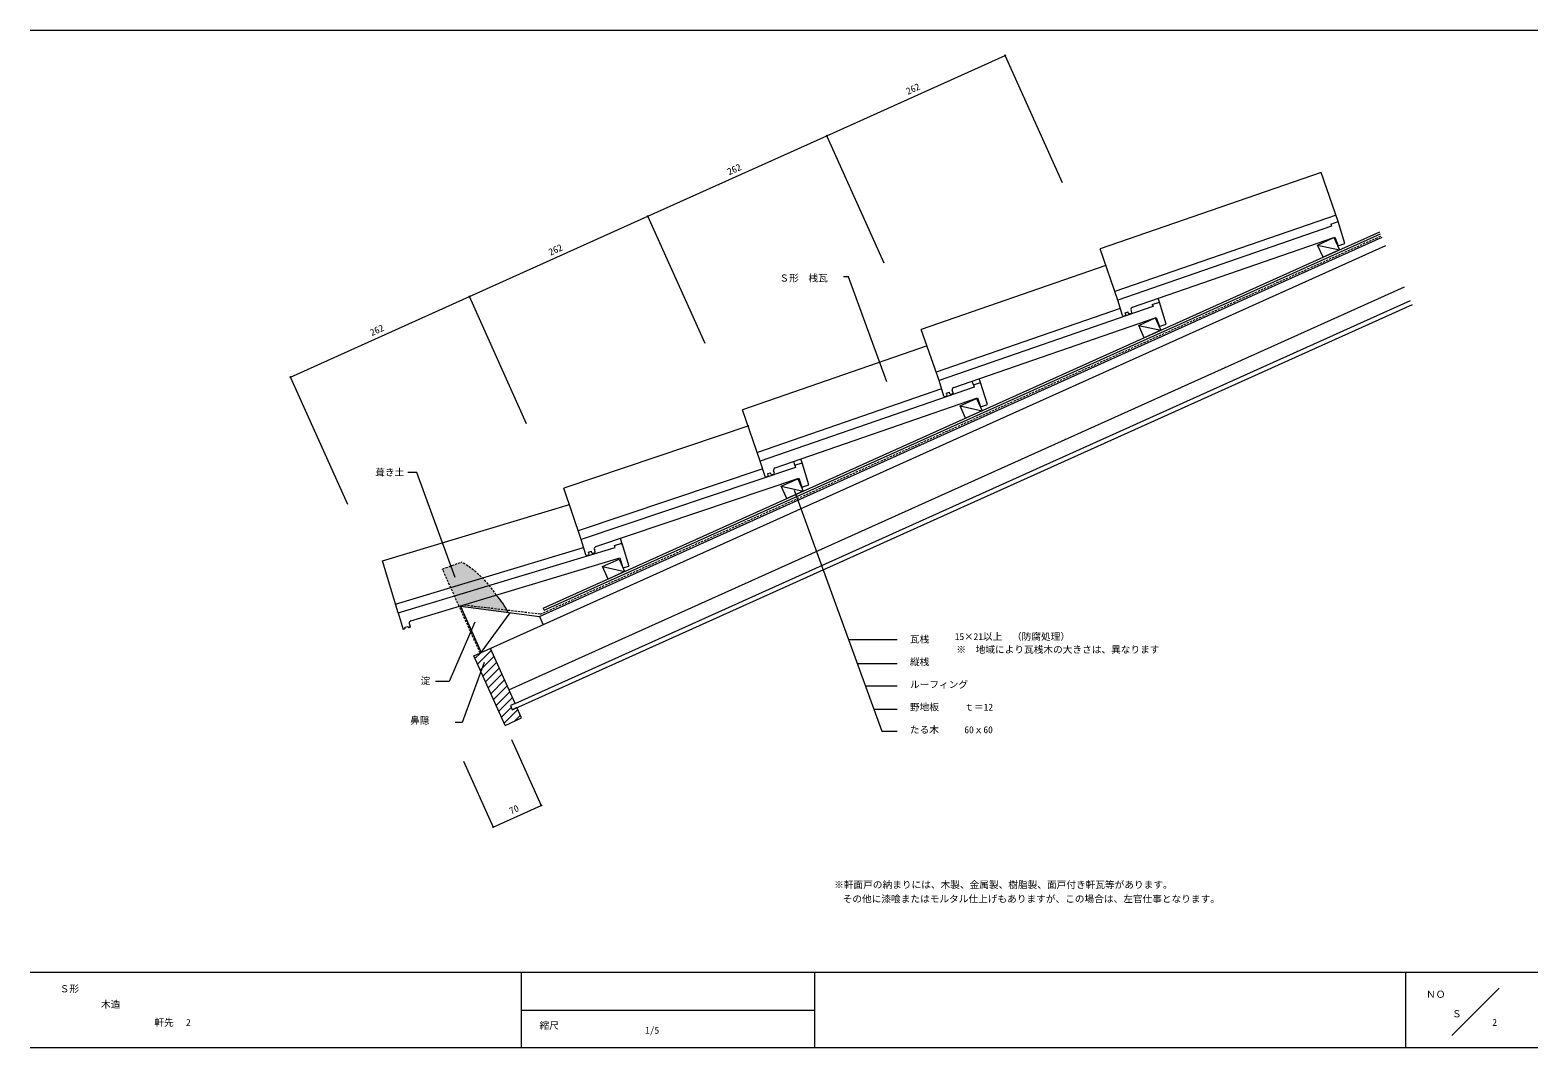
# Model space of a CAD drawing. Units: millimetres, scale not verified, with parts at other scales. Extents: x -203 to 197, y -138 to 132.
import ezdxf
from ezdxf.enums import TextEntityAlignment as Align

# ---------------------------------------------------------------- set-up
doc = ezdxf.new("R2010")
doc.units = ezdxf.units.MM
doc.header["$LTSCALE"] = 0.5
doc.header["$PDMODE"] = 32
doc.header["$PDSIZE"] = 0.25
doc.linetypes.add('DASHED1', pattern=[1.8, 1.2, -0.6])
for name, color, linetype, lineweight in [('0-0', 5, 'Continuous', 18), ('1-0', 7, 'Continuous', 18), ('1-1', 3, 'Continuous', 18), ('1-2', 3, 'Continuous', 18), ('1-3', 7, 'Continuous', 18)]:
    doc.layers.add(name, color=color, linetype=linetype, lineweight=lineweight)
doc.layers.add('1-4', color=8, linetype='Continuous')
doc.layers.add('1-F', color=7, linetype='Continuous')
doc.styles.add('ＭＳ ゴシック', font='')
doc.styles.get('ＭＳ ゴシック').set_extended_font_data('MS Gothic')

msp = doc.modelspace()

# ---------------------------------------------------------------- linework, layer by layer
at = {"layer": '0-0'}
for p, q in [((-203.2432, 131.6351), (196.7568, 131.6351)), ((196.7568, -118.3649), (-203.2433, -118.3649)), ((-72.973, -118.3649), (-72.973, -138.3649)), ((4.8649, -118.3649), (4.8649, -138.3649)), ((161.7568, -138.3649), (161.7568, -118.3649)), ((186.4865, -122.5541), (173.9189, -135.1216)), ((-72.973, -128.3649), (4.8649, -128.3649)), ((196.7568, -138.3649), (-203.2432, -138.3649))]:
    msp.add_line(p, q, dxfattribs=at)
at = {"layer": '1-0'}
for p, q in [((-68.1417, -23.934), (155.4517, 76.683)), ((139.7891, 71.3894), (154.7951, 78.1421)), ((142.6642, 76.6308), (144.1415, 73.3479)), ((139.7642, 71.3781), (138.304, 74.623)), ((139.7642, 71.3782), (138.3041, 74.623)), ((138.3041, 74.623), (144.1415, 73.3479)), ((-67.1377, -21.7277), (139.7891, 71.3894)), ((-76.2186, -43.3595), (161.361, 63.5513)), ((-75.3406, -48.6666), (163.4949, 58.8093)), ((-74.5772, -47.0072), (163.0024, 59.9036)), ((92.3443, 50.0392), (90.8841, 53.2841)), ((90.8841, 53.2841), (96.7215, 52.009)), ((43.4642, 31.9451), (47.8243, 33.953)), ((44.9244, 28.7002), (43.4642, 31.9451)), ((44.9244, 28.7002), (43.4642, 31.9451)), ((43.4642, 31.9451), (49.3016, 30.67)), ((-0.33, 16.1919), (-0.6358, 17.21)), ((-3.9728, 10.6442), (1.8817, 9.331)), ((-51.3927, -10.6948), (-45.5382, -12.0079)), ((-89.1082, -21.2053), (-83.5714, -33.5092)), ((-83.5714, -33.5092), (-75.8805, -22.9268)), ((-81.143, -32.4164), (-80.8566, -32.2875)), ((-74.5772, -47.0072), (-81.143, -32.4164)), ((-77.2309, -52.807), (-72.8536, -50.8372)), ((-74.0847, -48.1015), (-75.3406, -48.6666)), ((-72.8536, -50.8372), (-74.0847, -48.1015))]:
    msp.add_line(p, q, dxfattribs=at)
at = {"layer": '1-0', "color": 3, "linetype": 'DASHED1'}
for q in [(155.2651, 77.0977), (-88.4213, -20.8981)]:
    msp.add_line((-67.8754, -23.3155), q, dxfattribs=at)
at = {"layer": '1-0', "linetype": 'DASHED1'}
msp.add_line((-93.8691, -11.355), (-88.8207, -9.491), dxfattribs=at)
at = {"layer": '1-0'}
for points in [[(-67.1377, -21.7277), (-66.8915, -22.2749), (155.0414, 77.5949)], [(138.304, 74.623), (142.6641, 76.6309), (144.1414, 73.3479), (139.7864, 71.3882), (139.7642, 71.3782)], [(142.6642, 76.6308), (144.1415, 73.3479), (139.7642, 71.3782)], [(-77.2309, -52.807), (-85.5202, -34.3862), (156.4366, 74.4944)], [(92.3443, 50.0392), (90.8841, 53.284), (95.2156, 55.2788)], [(95.2442, 55.2919), (96.7215, 52.009), (92.3443, 50.0392)], [(95.2442, 55.2919), (96.7215, 52.009), (92.3443, 50.0392)], [(95.2442, 55.2919), (96.7215, 52.0089), (92.3443, 50.0392)], [(47.8243, 33.9529), (49.3016, 30.67), (44.9244, 28.7002)], [(47.8243, 33.9529), (49.3016, 30.67), (44.9244, 28.7002)], [(-89.1082, -21.2053), (-68.1417, -23.934), (-67.1568, -26.1226)], [(-85.2266, -25.4543), (-92.0678, -41.1745), (-95.7068, -41.1745)], [(-74.5772, -47.0072), (-75.833, -47.5723), (-75.3406, -48.6666)]]:
    msp.add_lwpolyline(points, dxfattribs=at)
for points in [[(-2.4955, 7.3613), (-3.9728, 10.6442), (0.4044, 12.6139), (1.8817, 9.331)], [(-49.9154, -13.9777), (-51.3927, -10.6948), (-47.0155, -8.725), (-45.5382, -12.0079)]]:
    msp.add_lwpolyline(points, close=True, dxfattribs=at)
at = {"layer": '1-0', "linetype": 'DASHED1'}
msp.add_arc((-101.7955, -32.4805), 26.3982, 32.64909, 60.56054, dxfattribs=at)
at = {"layer": '1-0'}
msp.add_arc((-93.5864, -31.0253), 18.9735, 25.72696, 42.36934, dxfattribs=at)
at = {"layer": '1-1', "color": 7}
for p, q in [((-109.7424, -9.1346), (-60.1757, 5.7544)), ((-46.2585, -4.4742), (-46.6472, -3.1802)), ((-106.2902, -20.6273), (-56.4185, -5.6467)), ((-105.5997, -22.9258), (-109.7424, -9.1346))]:
    msp.add_line(p, q, dxfattribs=at)
at = {"layer": '1-1'}
for p, q in [((-48.174, -5.0496), (-46.2585, -4.4742)), ((-46.2585, -4.4742), (-44.4385, -10.5333)), ((-46.0859, -5.0489), (-46.2585, -4.4742)), ((-45.9918, -10.9999), (-44.4385, -10.5333)), ((-105.5997, -22.9258), (-104.2764, -27.3313)), ((-103.8933, -27.2163), (-104.2764, -27.3313)), ((-103.8155, -26.7798), (-103.0494, -26.5497)), ((-103.7593, -26.9672), (-103.8155, -26.7798)), ((-102.9931, -26.737), (-103.0494, -26.5497)), ((-102.5525, -26.8135), (-102.744, -26.871)), ((-102.6486, -25.7982), (-102.4185, -26.5644))]:
    msp.add_line(p, q, dxfattribs=at)
for points in [[(-105.5997, -22.9258), (-48.0014, -5.6242), (-48.174, -5.0496)], [(-102.2466, -25.051), (-46.7762, -8.3886), (-45.9918, -10.9999)]]:
    msp.add_lwpolyline(points, dxfattribs=at)
for centre, radius, start, end in [((-103.9508, -27.0247), 0.2, 286.71996, 16.71655), ((-102.8015, -26.6795), 0.2, 196.71996, 286.71758), ((-102.074, -25.6256), 0.6, 106.7195, 196.7187), ((-102.61, -26.6219), 0.2, 286.72098, 16.71758)]:
    msp.add_arc(centre, radius, start, end, dxfattribs=at)
at = {"layer": '1-2', "color": 7}
for p, q in [((139.2488, 93.885), (80.6072, 73.5956)), ((143.761, 80.8436), (139.2488, 93.885)), ((143.2279, 82.5638), (84.5308, 62.2552)), ((85.3156, 59.9871), (80.6072, 73.5956)), ((82.1312, 69.1908), (33.1872, 52.2566)), ((96.3411, 59.5046), (95.9942, 60.5073)), ((85.9853, 57.8263), (37.1109, 40.9162)), ((37.8957, 38.6481), (33.1872, 52.2566)), ((34.7113, 47.8518), (-14.2327, 30.9177)), ((38.5654, 36.4873), (-10.309, 19.5773)), ((47.0301, 37.5113), (46.7158, 38.5253)), ((48.9212, 38.1656), (48.5742, 39.1683)), ((-9.5243, 17.3092), (-14.2327, 30.9177)), ((-12.5986, 26.6259), (-61.648, 10.1331)), ((1.5667, 16.8297), (1.2226, 17.853)), ((-8.8578, 15.2235), (-57.8234, -1.2411)), ((-57.0585, -3.5159), (-61.648, 10.1331)), ((-85.2261, -35.0398), (-83.797, -33.6107)), ((-84.5239, -36.6003), (-80.8938, -32.9702)), ((-83.8216, -38.1608), (-80.1915, -34.5308)), ((-83.1194, -39.7213), (-79.4893, -36.0913)), ((-82.4172, -41.2819), (-78.7871, -37.6518)), ((-81.7149, -42.8424), (-78.0849, -39.2123)), ((-81.0127, -44.4029), (-77.3826, -40.7728)), ((-80.3105, -45.9634), (-76.6804, -42.3333)), ((-79.6082, -47.5239), (-75.9782, -43.8938)), ((-78.906, -49.0844), (-75.2759, -45.4543)), ((-78.2038, -50.6449), (-75.6152, -48.0563)), ((-77.5016, -52.2054), (-73.8715, -48.5753)), ((-74.7027, -51.6693), (-73.1693, -50.1359))]:
    msp.add_line(p, q, dxfattribs=at)
at = {"layer": '1-2'}
for p, q in [((141.8699, 80.1893), (143.761, 80.8436)), ((141.8699, 80.1893), (142.0477, 79.6159)), ((145.5678, 75.014), (143.761, 80.8436)), ((142.0477, 79.6159), (85.3156, 59.9871)), ((89.2114, 58.1605), (142.9362, 76.7488)), ((142.9362, 76.7488), (143.7563, 74.3786)), ((143.7536, 74.3863), (145.5678, 75.014)), ((94.6277, 58.2769), (37.8957, 38.6481)), ((86.5792, 55.9099), (85.3156, 59.9871)), ((87.2927, 56.6479), (88.0491, 56.9097)), ((87.434, 56.1918), (87.2927, 56.6479)), ((88.1866, 56.466), (88.0491, 56.9097)), ((88.9158, 56.4998), (88.4431, 56.3362)), ((89.0414, 56.748), (88.8345, 57.4159)), ((94.45, 58.8503), (96.3411, 59.5046)), ((94.45, 58.8503), (94.6277, 58.2769)), ((94.5098, 58.8698), (94.6825, 58.2949)), ((98.1478, 53.675), (96.3411, 59.5046)), ((41.7914, 36.8216), (95.5163, 55.4098)), ((86.8356, 55.7801), (87.3084, 55.9436)), ((95.5163, 55.4098), (96.3363, 53.0397)), ((96.3337, 53.0473), (98.1478, 53.675)), ((47.2078, 36.9379), (-9.5243, 17.3092)), ((39.1593, 34.5709), (37.8957, 38.6481)), ((41.6215, 35.409), (41.4145, 36.0769)), ((47.0301, 37.5113), (48.9212, 38.1656)), ((47.0301, 37.5113), (47.2078, 36.9379)), ((50.7279, 32.336), (48.9212, 38.1656)), ((-5.6285, 15.4826), (48.0964, 34.0709)), ((39.4157, 34.4411), (39.8885, 34.6047)), ((39.8728, 35.309), (40.6292, 35.5707)), ((40.0141, 34.8529), (39.8728, 35.309)), ((40.7667, 35.1271), (40.6292, 35.5707)), ((41.4959, 35.1608), (41.0231, 34.9972)), ((48.0964, 34.0709), (48.9164, 31.7007)), ((48.9138, 31.7084), (50.7279, 32.336)), ((-8.2606, 13.2319), (-9.5243, 17.3092)), ((-0.33, 16.1919), (1.5667, 16.8297)), ((-0.33, 16.1919), (-0.1573, 15.617)), ((3.3225, 10.9846), (1.5667, 16.8297)), ((-0.1573, 15.617), (-57.0585, -3.5159)), ((-53.1788, -5.3764), (0.7062, 12.7423)), ((-8.0042, 13.1021), (-7.5314, 13.2657)), ((-7.5471, 13.97), (-6.7908, 14.2317)), ((-7.4058, 13.5139), (-7.5471, 13.97)), ((-6.6532, 13.7881), (-6.7908, 14.2317)), ((-5.924, 13.8219), (-6.3968, 13.6583)), ((-5.7984, 14.0701), (-6.0054, 14.738)), ((0.7062, 12.7423), (1.5055, 10.3651)), ((1.5029, 10.3727), (3.3225, 10.9846)), ((-55.8305, -7.604), (-57.0585, -3.5159)), ((-55.5752, -7.7361), (-55.1011, -7.5766)), ((-55.1106, -6.8722), (-54.352, -6.6171)), ((-54.9733, -7.3295), (-55.1106, -6.8722)), ((-54.2183, -7.0619), (-54.352, -6.6171)), ((-53.4889, -7.0345), (-53.963, -7.194)), ((-53.3611, -6.7874), (-53.5622, -6.1178))]:
    msp.add_line(p, q, dxfattribs=at)
at = {"layer": '1-2', "color": 7, "linetype": 'DASHED1'}
msp.add_line((-83.8444, -33.6321), (-93.8691, -11.355), dxfattribs=at)
at = {"layer": '1-2'}
for centre, radius, start, end in [((87.243, 56.1326), 0.2, 289.08401, 17.21758), ((88.3777, 56.5252), 0.2, 197.21756, 289.0885), ((89.4076, 57.5935), 0.6, 109.08588, 197.21983), ((88.8504, 56.6888), 0.2, 289.0885, 17.21996), ((86.7702, 55.9691), 0.2, 197.21655, 289.08514), ((41.9876, 36.2545), 0.6, 109.08588, 197.21983), ((39.3503, 34.6301), 0.2, 197.21655, 289.08514), ((39.8231, 34.7937), 0.2, 289.08401, 17.21758), ((40.9577, 35.1862), 0.2, 197.21756, 289.0885), ((41.4305, 35.3498), 0.2, 289.0885, 17.21996), ((-8.0696, 13.2912), 0.2, 197.21655, 289.08514), ((-7.5968, 13.4547), 0.2, 289.08401, 17.21758), ((-6.4622, 13.8473), 0.2, 197.21756, 289.0885), ((-5.4323, 14.9156), 0.6, 109.08588, 197.21983), ((-5.9895, 14.0109), 0.2, 289.0885, 17.21996), ((-55.639, -7.5465), 0.2, 196.71655, 288.58514), ((-55.1648, -7.3871), 0.2, 288.58401, 16.71758), ((-54.0268, -7.0044), 0.2, 196.71756, 288.5885), ((-52.9876, -5.9451), 0.6, 108.58588, 196.71983), ((-53.5526, -6.845), 0.2, 288.5885, 16.71996)]:
    msp.add_arc(centre, radius, start, end, dxfattribs=at)
at = {"layer": '1-3'}
for p, q in [((70.6675, 91.1517), (55.4661, 124.9327)), ((-39.3888, 82.248), (8.0901, 103.6135)), ((-24.1873, 48.4671), (-39.3888, 82.248)), ((-134.1655, 39.5985), (-86.7259, 60.9463)), ((-118.9641, 5.8175), (-134.1655, 39.5985)), ((-100.6149, 14.238), (-103.0731, 14.238)), ((-90.4898, -13.5803), (-100.6149, 14.238)), ((26.7568, -30.089), (13.8657, -30.089)), ((26.7568, -36.4884), (16.1949, -36.4884)), ((26.7568, -42.4307), (18.3577, -42.4307)), ((26.7568, -48.6016), (20.6037, -48.6016)), ((-75.5277, -56.5918), (-67.6764, -74.0391)), ((-88.2946, -62.3369), (-80.4433, -79.7842)), ((-80.4433, -79.7842), (-67.6764, -74.0391))]:
    msp.add_line(p, q, dxfattribs=at)
for points in [[(23.2915, 69.8326), (8.0901, 103.6135), (55.4661, 124.9327)], [(-71.5244, 27.1654), (-86.7259, 60.9463), (-39.3888, 82.248)], [(24.0019, 38.334), (13.8555, 66.2109), (12.5816, 66.2109)], [(-0.5792, 9.5979), (22.7046, -54.3737), (26.7568, -54.3737)], [(-82.806, -36.1464), (-88.6044, -52.0773), (-90.4946, -52.0773)]]:
    msp.add_lwpolyline(points, dxfattribs=at)
for p in [(55.4661, 124.9327), (8.0901, 103.6135), (-39.3888, 82.248), (-86.7259, 60.9463), (-134.1655, 39.5985), (-67.6764, -74.0391), (-80.4433, -79.7842)]:
    msp.add_point(p, dxfattribs=at)
at = {"layer": '1-4'}
for points in [[(-93.8691, -11.355), (-83.8444, -33.6321), (-83.5714, -33.5092)], [(-93.8691, -11.355), (-83.5714, -33.5092), (-89.1082, -21.2053)], [(-89.1082, -21.2053), (-93.6881, -11.4854), (-93.8691, -11.355)], [(-89.1082, -21.2053), (-88.8207, -9.491), (-93.6881, -11.4854)], [(-89.1082, -21.2053), (-87.9457, -9.8942), (-88.8207, -9.491)], [(-89.1082, -21.2053), (-85.5242, -11.4854), (-87.9457, -9.8942)], [(-89.1082, -21.2053), (-83.2405, -13.7035), (-85.5242, -11.4854)], [(-89.1082, -21.2053), (-81.4424, -15.6693), (-83.2405, -13.7035)], [(-89.1082, -21.2053), (-79.5685, -18.2389), (-81.4424, -15.6693)], [(-89.1082, -21.2053), (-78.0521, -19.9953), (-79.5685, -18.2389)], [(-89.1082, -21.2053), (-76.4937, -22.7892), (-78.0521, -19.9953)]]:
    msp.add_solid(points, dxfattribs=at)

# ---------------------------------------------------------------- texts
at = {"layer": '0-0', "color": 7, "style": 'ＭＳ ゴシック'}
for s, p in [('Ｓ形', (-195.4054, -124.1757)), ('ＮＯ', (167.1021, -125.6345)), ('木造', (-184.4438, -128.2884)), ('縮尺', (-68.1081, -133.9054)), ('Ｓ', (173.9788, -130.8109))]:
    msp.add_text(s, height=1.833, dxfattribs=at).set_placement(p, align=Align.BOTTOM_LEFT)
at = {"layer": '1-0', "style": 'ＭＳ ゴシック'}
for s, p in [('淀', (-99.6368, -42.4846)), ('軒先', (-170.2781, -133.1048)), ('2', (-161.8851, -133.1048)), ('2', (184.6895, -133.0758)), ('1/5', (-40.0932, -135.1819))]:
    msp.add_text(s, height=1.833, dxfattribs=at).set_placement(p, align=Align.BOTTOM_LEFT)
at = {"layer": '1-3', "style": 'ＭＳ ゴシック'}
for s, p in [('262', (29.863, 113.9596)), ('262', (-17.5644, 92.6173)), ('262', (-64.9724, 71.2837)), ('262', (-112.3607, 49.9589)), ('70', (-75.4049, -76.9687))]:
    msp.add_text(s, height=1.833, rotation=24.228, dxfattribs=at).set_placement(p, align=Align.BOTTOM_LEFT)
for s, p in [('Ｓ形\u3000桟瓦', (-4.4485, 64.3801)), ('葺き土', (-111.6764, 12.868)), ('瓦桟', (30.1732, -31.44)), ('15×21以上\u3000（防腐処理）', (42.065, -30.7205)), ('※\u3000地域により瓦桟木の大きさは、異なります', (42.48, -34.1636)), ('縦桟', (30.1732, -37.44)), ('ルーフィング', (30.1732, -43.44)), ('野地板', (30.1732, -49.44)), ('ｔ＝12', (44.6064, -49.44)), ('鼻隠', (-102.4408, -52.9542)), ('たる木', (30.1732, -55.44)), ('60ｘ60', (44.6064, -55.44))]:
    msp.add_text(s, height=1.833, dxfattribs=at).set_placement(p, align=Align.BOTTOM_LEFT)
at = {"layer": '1-F', "style": 'ＭＳ ゴシック'}
for s, p in [('※軒面戸の納まりには、木製、金属製、樹脂製、面戸付き軒瓦等があります。', (10.0607, -96.5605)), ('その他に漆喰またはモルタル仕上げもありますが、この場合は、左官仕事となります。', (12.3293, -100.3157))]:
    msp.add_text(s, height=1.833, dxfattribs=at).set_placement(p, align=Align.BOTTOM_LEFT)

doc.saveas('drawing.dxf')
